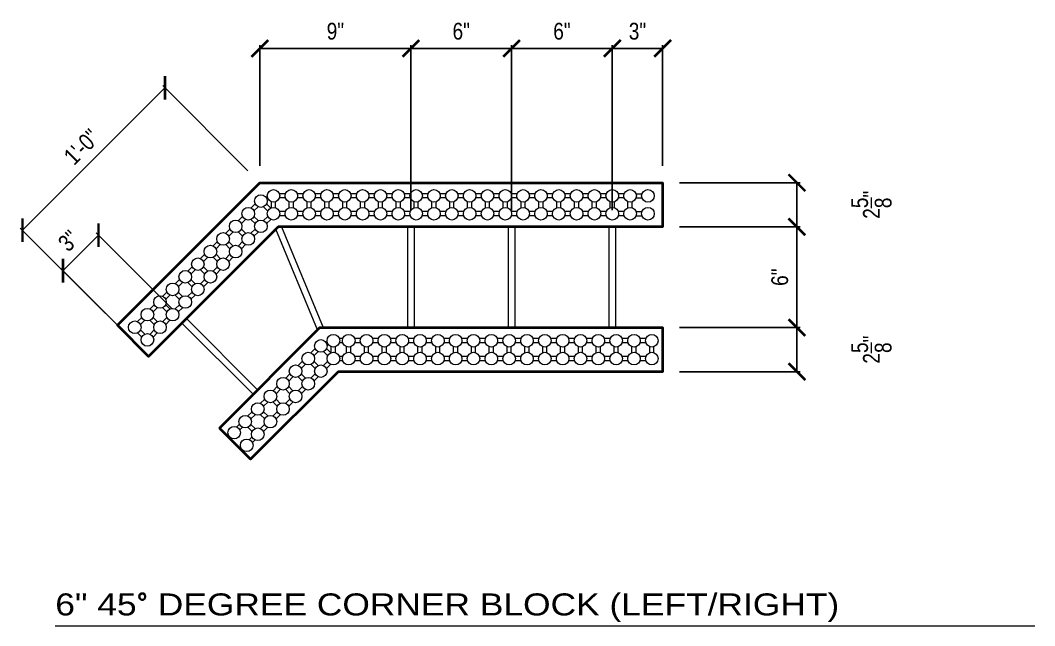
# Model space of a CAD drawing. Header units: inches. Extents: x 15.1 to 75.5, y 8 to 75.1.
# Drawn here: x 15.1 to 75.5, y 8 to 44 of the extents above; entities that cross this region are included whole.
import ezdxf

# ---------------------------------------------------------------- set-up
doc = ezdxf.new("R2010")
doc.units = ezdxf.units.IN
doc.header["$MEASUREMENT"] = 0
doc.layers.get('Defpoints').update_dxf_attribs({"color": 252})
for name, color, linetype, lineweight in [('1GB fine', 251, 'Continuous', 9), ('2GB med', 7, 'Continuous', 20), ('3GB heavy', 1, 'Continuous', 40), ('DIM', 3, 'Continuous', 13), ('GB Dim', 3, 'Continuous', 13)]:
    doc.layers.add(name, color=color, linetype=linetype, lineweight=lineweight)
doc.styles.add('ARCHTITLE', font='archtitl.shx', dxfattribs={"width": 1.2})
doc.styles.add('ARCTEXT', font='arctext.shx', dxfattribs={"width": 0.85})
doc.dimstyles.new('ARCTEXT 1-1', dxfattribs={"dimscale": 0, "dimtxt": 1, "dimasz": 1, "dimexe": 0.1875, "dimexo": 1, "dimgap": 0.5, "dimtad": 1, "dimdec": 4, "dimzin": 3, "dimdsep": 46, "dimlunit": 4, "dimtxsty": 'ARCTEXT', "dimblk": 'ARCHTICK', "dimcen": 1, "dimclrd": 256, "dimclre": 256, "dimclrt": 256, "dimadec": 0, "dimazin": 0, "dimtfac": 1, "dimtdec": 4, "dimtofl": 0, "dimtmove": 2, "dimatfit": 3, "dimldrblk": 'arrow', "dimfxl": 0, "dimtolj": 1, "dimtzin": 0, "dimarcsym": 0})

# ---------------------------------------------------------------- blocks, each defined once
blk = doc.blocks.new('_ArchTick')
at = {"color": 0, "linetype": 'ByBlock', "const_width": 0.15}
blk.add_lwpolyline([(-0.5, -0.5), (0.5, 0.5)], dxfattribs=at)
blk = doc.blocks.new('*D22')
at = {"layer": 'Defpoints', "color": 0}
for p in [(50.379, 42.369), (53.379, 34.369), (50.379, 31.744)]:
    blk.add_point(p, dxfattribs=at)
at = {"layer": 'GB Dim', "lineweight": -2}
for p, q in [((50.379, 32.744), (50.379, 42.556)), ((53.379, 42.369), (50.379, 42.369)), ((53.379, 35.369), (53.379, 42.556))]:
    blk.add_line(p, q, dxfattribs=at)
at = {"layer": 'GB Dim', "lineweight": -2, "rotation": 180}
blk.add_blockref('_ArchTick', (50.379, 42.369), dxfattribs=at)
at = {"layer": 'GB Dim', "lineweight": -2}
blk.add_blockref('_ArchTick', (53.379, 42.369), dxfattribs=at)
at = {"layer": 'GB Dim', "insert": (51.879, 43.386), "char_height": 1, "attachment_point": 5, "style": 'ARCTEXT'}
blk.add_mtext('\\A1;3"', dxfattribs=at)
blk = doc.blocks.new('arrow')
at = {"layer": 'DIM'}
blk.add_hatch(color=253, dxfattribs=at).paths.add_polyline_path([(-2, 0.5), (-2, -0.5), (0, 0)])
at = {"layer": 'DIM', "lineweight": 9}
for points in [[(-2, 0.983), (-2, 0.5), (-2.469, 0.617)], [(0.374, 0.094), (0, 0)], [(0.374, -0.094), (0, 0)], [(-2, -0.983), (-2, -0.5), (-2.469, -0.617)]]:
    blk.add_lwpolyline(points, dxfattribs=at)
at = {"layer": 'DIM', "lineweight": 15}
blk.add_lwpolyline([(0, 0), (-2, -0.5), (-2, 0.5), (0, 0)], dxfattribs=at)
blk = doc.blocks.new('*D23')
at = {"layer": 'Defpoints', "color": 0}
for p in [(44.379, 42.369), (44.379, 31.744), (50.379, 31.744)]:
    blk.add_point(p, dxfattribs=at)
at = {"layer": 'GB Dim', "lineweight": -2}
for p, q in [((44.379, 32.744), (44.379, 42.556)), ((50.379, 42.369), (44.379, 42.369)), ((50.379, 32.744), (50.379, 42.556))]:
    blk.add_line(p, q, dxfattribs=at)
at = {"layer": 'GB Dim', "lineweight": -2, "rotation": 180}
blk.add_blockref('_ArchTick', (44.379, 42.369), dxfattribs=at)
at = {"layer": 'GB Dim', "lineweight": -2}
blk.add_blockref('_ArchTick', (50.379, 42.369), dxfattribs=at)
at = {"layer": 'GB Dim', "insert": (47.379, 43.386), "char_height": 1, "attachment_point": 5, "style": 'ARCTEXT'}
blk.add_mtext('\\A1;6"', dxfattribs=at)
blk = doc.blocks.new('*D24')
at = {"layer": 'Defpoints', "color": 0}
for p in [(38.379, 42.369), (38.379, 31.744), (44.379, 31.744)]:
    blk.add_point(p, dxfattribs=at)
at = {"layer": 'GB Dim', "lineweight": -2}
for p, q in [((38.379, 32.744), (38.379, 42.556)), ((44.379, 42.369), (38.379, 42.369)), ((44.379, 32.744), (44.379, 42.556))]:
    blk.add_line(p, q, dxfattribs=at)
at = {"layer": 'GB Dim', "lineweight": -2, "rotation": 180}
blk.add_blockref('_ArchTick', (38.379, 42.369), dxfattribs=at)
at = {"layer": 'GB Dim', "lineweight": -2}
blk.add_blockref('_ArchTick', (44.379, 42.369), dxfattribs=at)
at = {"layer": 'GB Dim', "insert": (41.379, 43.386), "char_height": 1, "attachment_point": 5, "style": 'ARCTEXT'}
blk.add_mtext('\\A1;6"', dxfattribs=at)
blk = doc.blocks.new('*D25')
at = {"layer": 'Defpoints', "color": 0}
for p in [(23.722, 40.026), (29.379, 34.369), (20.894, 25.884)]:
    blk.add_point(p, dxfattribs=at)
at = {"layer": 'GB Dim', "lineweight": -2}
for p, q in [((15.237, 31.541), (23.722, 40.026)), ((28.672, 35.076), (23.59, 40.158)), ((20.187, 26.591), (15.104, 31.673))]:
    blk.add_line(p, q, dxfattribs=at)
for p, rotation in [((23.722, 40.026), 45.00000000000153), ((15.237, 31.541), 225.0000000000015)]:
    blk.add_blockref('_ArchTick', p, dxfattribs=dict(at, rotation=rotation))
at = {"layer": 'GB Dim', "insert": (18.76, 36.502), "char_height": 1, "attachment_point": 5, "rotation": 45, "style": 'ARCTEXT'}
blk.add_mtext('\\A1;1\'-0"', dxfattribs=at)
blk = doc.blocks.new('*D26')
at = {"layer": 'Defpoints', "color": 0}
for p in [(29.379, 42.369), (29.379, 34.369), (38.379, 31.744)]:
    blk.add_point(p, dxfattribs=at)
at = {"layer": 'GB Dim', "lineweight": -2}
for p, q in [((29.379, 35.369), (29.379, 42.556)), ((38.379, 42.369), (29.379, 42.369)), ((38.379, 32.744), (38.379, 42.556))]:
    blk.add_line(p, q, dxfattribs=at)
at = {"layer": 'GB Dim', "lineweight": -2, "rotation": 180}
blk.add_blockref('_ArchTick', (29.379, 42.369), dxfattribs=at)
at = {"layer": 'GB Dim', "lineweight": -2}
blk.add_blockref('_ArchTick', (38.379, 42.369), dxfattribs=at)
at = {"layer": 'GB Dim', "insert": (33.879, 43.386), "char_height": 1, "attachment_point": 5, "style": 'ARCTEXT'}
blk.add_mtext('\\A1;9"', dxfattribs=at)
blk = doc.blocks.new('*D27')
at = {"layer": 'Defpoints', "color": 0}
for p in [(53.379, 25.744), (61.379, 25.744), (53.379, 23.119)]:
    blk.add_point(p, dxfattribs=at)
at = {"layer": 'GB Dim', "lineweight": -2}
for p, q in [((54.379, 25.744), (61.567, 25.744)), ((61.379, 23.119), (61.379, 25.744)), ((54.379, 23.119), (61.567, 23.119))]:
    blk.add_line(p, q, dxfattribs=at)
for p, rotation in [((61.379, 25.744), 90), ((61.379, 23.119), 270)]:
    blk.add_blockref('_ArchTick', p, dxfattribs=dict(at, rotation=rotation))
at = {"layer": 'GB Dim', "insert": (65.817, 24.431), "char_height": 1, "attachment_point": 5, "rotation": 90, "style": 'ARCTEXT'}
blk.add_mtext('\\A1;2{\\H1.000000x;\\S5/8;}"', dxfattribs=at)
blk = doc.blocks.new('*D28')
at = {"layer": 'Defpoints', "color": 0}
for p in [(53.379, 31.744), (61.379, 31.744), (53.379, 25.744)]:
    blk.add_point(p, dxfattribs=at)
at = {"layer": 'GB Dim', "lineweight": -2}
for p, q in [((54.379, 31.744), (61.567, 31.744)), ((61.379, 25.744), (61.379, 31.744)), ((54.379, 25.744), (61.567, 25.744))]:
    blk.add_line(p, q, dxfattribs=at)
for p, rotation in [((61.379, 31.744), 90), ((61.379, 25.744), 270)]:
    blk.add_blockref('_ArchTick', p, dxfattribs=dict(at, rotation=rotation))
at = {"layer": 'GB Dim', "insert": (60.362, 28.744), "char_height": 1, "attachment_point": 5, "rotation": 90, "style": 'ARCTEXT'}
blk.add_mtext('\\A1;6"', dxfattribs=at)
blk = doc.blocks.new('*D29')
at = {"layer": 'Defpoints', "color": 0}
for p in [(53.379, 34.369), (61.379, 34.369), (53.379, 31.744)]:
    blk.add_point(p, dxfattribs=at)
at = {"layer": 'GB Dim', "lineweight": -2}
for p, q in [((54.379, 34.369), (61.567, 34.369)), ((61.379, 31.744), (61.379, 34.369)), ((54.379, 31.744), (61.567, 31.744))]:
    blk.add_line(p, q, dxfattribs=at)
for p, rotation in [((61.379, 34.369), 90), ((61.379, 31.744), 270)]:
    blk.add_blockref('_ArchTick', p, dxfattribs=dict(at, rotation=rotation))
at = {"layer": 'GB Dim', "insert": (65.817, 33.056), "char_height": 1, "attachment_point": 5, "rotation": 90, "style": 'ARCTEXT'}
blk.add_mtext('\\A1;2{\\H1.000000x;\\S5/8;}"', dxfattribs=at)
blk = doc.blocks.new('*D30')
at = {"layer": 'Defpoints', "color": 0}
for p in [(19.767, 31.253), (24.871, 26.149), (22.75, 24.028)]:
    blk.add_point(p, dxfattribs=at)
at = {"layer": 'GB Dim', "lineweight": -2}
for p, q in [((17.646, 29.132), (19.767, 31.253)), ((24.164, 26.856), (19.634, 31.386)), ((22.043, 24.735), (17.513, 29.265))]:
    blk.add_line(p, q, dxfattribs=at)
for p, rotation in [((19.767, 31.253), 44.99999999998771), ((17.646, 29.132), 224.9999999999877)]:
    blk.add_blockref('_ArchTick', p, dxfattribs=dict(at, rotation=rotation))
at = {"layer": 'GB Dim', "insert": (17.987, 30.912), "char_height": 1, "attachment_point": 5, "rotation": 45, "style": 'ARCTEXT'}
blk.add_mtext('\\A1;3"', dxfattribs=at)

msp = doc.modelspace()

# ---------------------------------------------------------------- linework, layer by layer
at = {"layer": '1GB fine'}
for p, q in [((30.90103, 33.46124), (30.5446, 33.46124)), ((30.90025, 33.71197), (30.54537, 33.71197)), ((31.96353, 33.46124), (31.6071, 33.46124)), ((31.96275, 33.71197), (31.60787, 33.71197)), ((33.02603, 33.46124), (32.6696, 33.46124)), ((33.02525, 33.71197), (32.67037, 33.71197)), ((34.08853, 33.46124), (33.7321, 33.46124)), ((34.08775, 33.71197), (33.73287, 33.71197)), ((35.15103, 33.46124), (34.7946, 33.46124)), ((35.15025, 33.71197), (34.79537, 33.71197)), ((36.21353, 33.46124), (35.8571, 33.46124)), ((36.21275, 33.71197), (35.85787, 33.71197)), ((37.27603, 33.46124), (36.9196, 33.46124)), ((37.27525, 33.71197), (36.92037, 33.71197)), ((38.33853, 33.46124), (37.9821, 33.46124)), ((38.33775, 33.71197), (37.98287, 33.71197)), ((39.40103, 33.46124), (39.0446, 33.46124)), ((39.40025, 33.71197), (39.04537, 33.71197)), ((40.46353, 33.46124), (40.1071, 33.46124)), ((40.46275, 33.71197), (40.10787, 33.71197)), ((41.52603, 33.46124), (41.1696, 33.46124)), ((41.52525, 33.71197), (41.17037, 33.71197)), ((42.58853, 33.46124), (42.2321, 33.46124)), ((42.58775, 33.71197), (42.23287, 33.71197)), ((43.65103, 33.46124), (43.2946, 33.46124)), ((43.65025, 33.71197), (43.29537, 33.71197)), ((44.71353, 33.46124), (44.3571, 33.46124)), ((44.71275, 33.71197), (44.35787, 33.71197)), ((45.77603, 33.46124), (45.4196, 33.46124)), ((45.77525, 33.71197), (45.42037, 33.71197)), ((46.83853, 33.46124), (46.4821, 33.46124)), ((46.83775, 33.71197), (46.48287, 33.71197)), ((47.90103, 33.46124), (47.5446, 33.46124)), ((47.90025, 33.71197), (47.54537, 33.71197)), ((48.96353, 33.46124), (48.6071, 33.46124)), ((48.96275, 33.71197), (48.60787, 33.71197)), ((50.02603, 33.46124), (49.6696, 33.46124)), ((50.02525, 33.71197), (49.67037, 33.71197)), ((51.08853, 33.46124), (50.7321, 33.46124)), ((51.08775, 33.71197), (50.73287, 33.71197)), ((51.7946, 33.46124), (52.15103, 33.46124)), ((51.79537, 33.71197), (52.15025, 33.71197)), ((28.84917, 32.86425), (29.10121, 33.11629)), ((29.02702, 32.68751), (29.27795, 32.93845)), ((29.85251, 32.68541), (29.60047, 32.93745)), ((30.02925, 32.86325), (29.77832, 33.11419)), ((30.0651, 32.87823), (30.0651, 33.23467)), ((30.31583, 32.87901), (30.31583, 33.23389)), ((30.90025, 32.64947), (30.54537, 32.64947)), ((31.1276, 32.87823), (31.1276, 33.23467)), ((31.37833, 32.87901), (31.37833, 33.23389)), ((31.96275, 32.64947), (31.60787, 32.64947)), ((32.1901, 32.87823), (32.1901, 33.23467)), ((32.44083, 32.87901), (32.44083, 33.23389)), ((33.02525, 32.64947), (32.67037, 32.64947)), ((33.2526, 32.87823), (33.2526, 33.23467)), ((33.50333, 32.87901), (33.50333, 33.23389)), ((34.08775, 32.64947), (33.73287, 32.64947)), ((34.3151, 32.87823), (34.3151, 33.23467)), ((34.56583, 32.87901), (34.56583, 33.23389)), ((35.15025, 32.64947), (34.79537, 32.64947)), ((35.3776, 32.87823), (35.3776, 33.23467)), ((35.62833, 32.87901), (35.62833, 33.23389)), ((36.21275, 32.64947), (35.85787, 32.64947)), ((36.4401, 32.87823), (36.4401, 33.23467)), ((36.69083, 32.87901), (36.69083, 33.23389)), ((37.27525, 32.64947), (36.92037, 32.64947)), ((37.5026, 32.87823), (37.5026, 33.23467)), ((37.75333, 32.87901), (37.75333, 33.23389)), ((38.33775, 32.64947), (37.98287, 32.64947)), ((38.5651, 32.87823), (38.5651, 33.23467)), ((38.81583, 32.87901), (38.81583, 33.23389)), ((39.40025, 32.64947), (39.04537, 32.64947)), ((39.6276, 32.87823), (39.6276, 33.23467)), ((39.87833, 32.87901), (39.87833, 33.23389)), ((40.46275, 32.64947), (40.10787, 32.64947)), ((40.6901, 32.87823), (40.6901, 33.23467)), ((40.94083, 32.87901), (40.94083, 33.23389)), ((41.52525, 32.64947), (41.17037, 32.64947)), ((41.7526, 32.87823), (41.7526, 33.23467)), ((42.00333, 32.87901), (42.00333, 33.23389)), ((42.58775, 32.64947), (42.23287, 32.64947)), ((42.8151, 32.87823), (42.8151, 33.23467)), ((43.06583, 32.87901), (43.06583, 33.23389)), ((43.65025, 32.64947), (43.29537, 32.64947)), ((43.8776, 32.87823), (43.8776, 33.23467)), ((44.12833, 32.87901), (44.12833, 33.23389)), ((44.71275, 32.64947), (44.35787, 32.64947)), ((44.9401, 32.87823), (44.9401, 33.23467)), ((45.19083, 32.87901), (45.19083, 33.23389)), ((45.77525, 32.64947), (45.42037, 32.64947)), ((46.0026, 32.87823), (46.0026, 33.23467)), ((46.25333, 32.87901), (46.25333, 33.23389)), ((46.83775, 32.64947), (46.48287, 32.64947)), ((47.0651, 32.87823), (47.0651, 33.23467)), ((47.31583, 32.87901), (47.31583, 33.23389)), ((47.90025, 32.64947), (47.54537, 32.64947)), ((48.1276, 32.87823), (48.1276, 33.23467)), ((48.37833, 32.87901), (48.37833, 33.23389)), ((48.96275, 32.64947), (48.60787, 32.64947)), ((49.1901, 32.87823), (49.1901, 33.23467)), ((49.44083, 32.87901), (49.44083, 33.23389)), ((50.02525, 32.64947), (49.67037, 32.64947)), ((50.2526, 32.87823), (50.2526, 33.23467)), ((50.50333, 32.87901), (50.50333, 33.23389)), ((51.08775, 32.64947), (50.73287, 32.64947)), ((51.3151, 32.87823), (51.3151, 33.23467)), ((51.56583, 32.87901), (51.56583, 33.23389)), ((51.79537, 32.64947), (52.15025, 32.64947)), ((28.09787, 32.11295), (28.34991, 32.36499)), ((28.27572, 31.93621), (28.52665, 32.18714)), ((29.10121, 31.93411), (28.84917, 32.18615)), ((29.27795, 32.11195), (29.02702, 32.36289)), ((29.60048, 32.11295), (29.85251, 32.36499)), ((29.77832, 31.93621), (30.02926, 32.18714)), ((30.90103, 32.39874), (30.5446, 32.39874)), ((31.96353, 32.39874), (31.6071, 32.39874)), ((33.02603, 32.39874), (32.6696, 32.39874)), ((34.08853, 32.39874), (33.7321, 32.39874)), ((35.15103, 32.39874), (34.7946, 32.39874)), ((36.21353, 32.39874), (35.8571, 32.39874)), ((37.27603, 32.39874), (36.9196, 32.39874)), ((38.33853, 32.39874), (37.9821, 32.39874)), ((39.40103, 32.39874), (39.0446, 32.39874)), ((40.46353, 32.39874), (40.1071, 32.39874)), ((41.52603, 32.39874), (41.1696, 32.39874)), ((42.58853, 32.39874), (42.2321, 32.39874)), ((43.65103, 32.39874), (43.2946, 32.39874)), ((44.71353, 32.39874), (44.3571, 32.39874)), ((45.77603, 32.39874), (45.4196, 32.39874)), ((46.83853, 32.39874), (46.4821, 32.39874)), ((47.90103, 32.39874), (47.5446, 32.39874)), ((48.96353, 32.39874), (48.6071, 32.39874)), ((50.02603, 32.39874), (49.6696, 32.39874)), ((51.08853, 32.39874), (50.7321, 32.39874)), ((51.7946, 32.39874), (52.15103, 32.39874)), ((27.34657, 31.36165), (27.59861, 31.61369)), ((27.52441, 31.18491), (27.77535, 31.43584)), ((28.34991, 31.18281), (28.09787, 31.43485)), ((28.52665, 31.36065), (28.27571, 31.61159)), ((28.84917, 31.36165), (29.10121, 31.61369)), ((29.02702, 31.18491), (29.27795, 31.43584)), ((26.59527, 30.61035), (26.84731, 30.86238)), ((27.77535, 30.60935), (27.52441, 30.86029)), ((28.09787, 30.61035), (28.34991, 30.86238)), ((26.77311, 30.43361), (27.02405, 30.68454)), ((27.59861, 30.43151), (27.34657, 30.68354)), ((28.27572, 30.43361), (28.52665, 30.68454)), ((25.84397, 29.85905), (26.09601, 30.11108)), ((26.02181, 29.6823), (26.27275, 29.93324)), ((26.84731, 29.68021), (26.59527, 29.93224)), ((27.02405, 29.85805), (26.77311, 30.10899)), ((27.34657, 29.85905), (27.59861, 30.11108)), ((27.52441, 29.6823), (27.77535, 29.93324)), ((25.09267, 29.10775), (25.34471, 29.35978)), ((25.27051, 28.931), (25.52145, 29.18194)), ((26.09601, 28.92891), (25.84397, 29.18094)), ((26.27275, 29.10675), (26.02181, 29.35769)), ((26.59527, 29.10775), (26.84731, 29.35978)), ((26.77311, 28.931), (27.02405, 29.18194)), ((24.34137, 28.35645), (24.5934, 28.60848)), ((24.51921, 28.1797), (24.77015, 28.43064)), ((25.3447, 28.17761), (25.09267, 28.42964)), ((25.52145, 28.35545), (25.27051, 28.60638)), ((25.84397, 28.35645), (26.09601, 28.60848)), ((26.02181, 28.1797), (26.27275, 28.43064)), ((23.59007, 27.60515), (23.8421, 27.85718)), ((24.77015, 27.60415), (24.51921, 27.85508)), ((25.09267, 27.60515), (25.34471, 27.85718)), ((23.76791, 27.4284), (24.01885, 27.67934)), ((24.5934, 27.4263), (24.34137, 27.67834)), ((25.27051, 27.4284), (25.52145, 27.67934)), ((22.83877, 26.85384), (23.0908, 27.10588)), ((23.01661, 26.6771), (23.26755, 26.92804)), ((23.8421, 26.675), (23.59007, 26.92704)), ((24.01885, 26.85285), (23.76791, 27.10378)), ((24.34137, 26.85384), (24.5934, 27.10588)), ((24.51921, 26.6771), (24.77015, 26.92804)), ((22.08747, 26.10254), (22.3395, 26.35458)), ((22.26531, 25.9258), (22.51625, 26.17674)), ((23.0908, 25.9237), (22.83877, 26.17574)), ((23.26755, 26.10154), (23.01661, 26.35248)), ((23.59007, 26.10254), (23.8421, 26.35458)), ((23.76791, 25.9258), (24.01885, 26.17674)), ((22.3395, 25.1724), (22.08746, 25.42444)), ((22.51624, 25.35024), (22.26531, 25.60118)), ((22.83877, 25.35124), (23.0908, 25.60328)), ((23.01661, 25.1745), (23.26755, 25.42544)), ((34.32079, 24.83624), (34.11719, 24.83624)), ((34.32001, 25.08697), (34.11797, 25.08697)), ((35.38329, 24.83624), (35.02685, 24.83624)), ((35.38251, 25.08697), (35.02763, 25.08697)), ((36.44579, 24.83624), (36.08935, 24.83624)), ((36.44501, 25.08697), (36.09013, 25.08697)), ((37.50829, 24.83624), (37.15185, 24.83624)), ((37.50751, 25.08697), (37.15263, 25.08697)), ((38.57079, 24.83624), (38.21435, 24.83624)), ((38.57001, 25.08697), (38.21513, 25.08697)), ((39.63329, 24.83624), (39.27685, 24.83624)), ((39.63251, 25.08697), (39.27763, 25.08697)), ((40.69579, 24.83624), (40.33935, 24.83624)), ((40.69501, 25.08697), (40.34013, 25.08697)), ((41.75829, 24.83624), (41.40185, 24.83624)), ((41.75751, 25.08697), (41.40263, 25.08697)), ((42.82079, 24.83624), (42.46435, 24.83624)), ((42.82001, 25.08697), (42.46513, 25.08697)), ((43.88329, 24.83624), (43.52685, 24.83624)), ((43.88251, 25.08697), (43.52763, 25.08697)), ((44.94579, 24.83624), (44.58935, 24.83624)), ((44.94501, 25.08697), (44.59013, 25.08697)), ((46.00829, 24.83624), (45.65185, 24.83624)), ((46.00751, 25.08697), (45.65263, 25.08697)), ((47.07079, 24.83624), (46.71435, 24.83624)), ((47.07001, 25.08697), (46.71513, 25.08697)), ((48.13329, 24.83624), (47.77685, 24.83624)), ((48.13251, 25.08697), (47.77763, 25.08697)), ((49.19579, 24.83624), (48.83935, 24.83624)), ((49.19501, 25.08697), (48.84013, 25.08697)), ((50.25829, 24.83624), (49.90185, 24.83624)), ((50.25751, 25.08697), (49.90263, 25.08697)), ((51.32079, 24.83624), (50.96435, 24.83624)), ((51.32001, 25.08697), (50.96513, 25.08697)), ((52.38329, 24.83624), (52.02685, 24.83624)), ((52.38251, 25.08697), (52.02763, 25.08697)), ((32.42177, 24.23925), (32.6738, 24.49129)), ((32.59961, 24.06251), (32.85055, 24.31345)), ((33.4251, 24.06041), (33.17307, 24.31245)), ((33.60185, 24.23825), (33.35091, 24.48919)), ((33.6377, 24.25323), (33.6377, 24.60967)), ((33.88843, 24.25401), (33.88843, 24.60889)), ((34.54736, 24.25323), (34.54736, 24.60967)), ((34.79809, 24.25401), (34.79809, 24.60889)), ((35.60986, 24.25323), (35.60986, 24.60967)), ((35.86059, 24.25401), (35.86059, 24.60889)), ((36.67236, 24.25323), (36.67236, 24.60967)), ((36.92309, 24.25401), (36.92309, 24.60889)), ((37.73486, 24.25323), (37.73486, 24.60967)), ((37.98559, 24.25401), (37.98559, 24.60889)), ((38.79736, 24.25323), (38.79736, 24.60967)), ((39.04809, 24.25401), (39.04809, 24.60889)), ((39.85986, 24.25323), (39.85986, 24.60967)), ((40.11059, 24.25401), (40.11059, 24.60889)), ((40.92236, 24.25323), (40.92236, 24.60967)), ((41.17309, 24.25401), (41.17309, 24.60889)), ((41.98486, 24.25323), (41.98486, 24.60967)), ((42.23559, 24.25401), (42.23559, 24.60889)), ((43.04736, 24.25323), (43.04736, 24.60967)), ((43.29809, 24.25401), (43.29809, 24.60889)), ((44.10986, 24.25323), (44.10986, 24.60967)), ((44.36059, 24.25401), (44.36059, 24.60889)), ((45.17236, 24.25323), (45.17236, 24.60967)), ((45.42309, 24.25401), (45.42309, 24.60889)), ((46.23486, 24.25323), (46.23486, 24.60967)), ((46.48559, 24.25401), (46.48559, 24.60889)), ((47.29736, 24.25323), (47.29736, 24.60967)), ((47.54809, 24.25401), (47.54809, 24.60889)), ((48.35986, 24.25323), (48.35986, 24.60967)), ((48.61059, 24.25401), (48.61059, 24.60889)), ((49.42236, 24.25323), (49.42236, 24.60967)), ((49.67309, 24.25401), (49.67309, 24.60889)), ((50.48486, 24.25323), (50.48486, 24.60967)), ((50.73559, 24.25401), (50.73559, 24.60889)), ((51.54736, 24.25323), (51.54736, 24.60967)), ((51.79809, 24.25401), (51.79809, 24.60889)), ((52.60986, 24.25323), (52.60986, 24.60967)), ((52.86059, 24.25401), (52.86059, 24.60889)), ((31.67047, 23.48795), (31.9225, 23.73999)), ((32.85054, 23.48695), (32.59961, 23.73789)), ((33.17307, 23.48795), (33.4251, 23.73999)), ((34.32079, 23.77374), (34.11719, 23.77374)), ((34.32001, 24.02447), (34.11797, 24.02447)), ((35.38329, 23.77374), (35.02685, 23.77374)), ((35.38251, 24.02447), (35.02763, 24.02447)), ((36.44579, 23.77374), (36.08935, 23.77374)), ((36.44501, 24.02447), (36.09013, 24.02447)), ((37.50829, 23.77374), (37.15185, 23.77374)), ((37.50751, 24.02447), (37.15263, 24.02447)), ((38.57079, 23.77374), (38.21435, 23.77374)), ((38.57001, 24.02447), (38.21513, 24.02447)), ((39.63329, 23.77374), (39.27685, 23.77374)), ((39.63251, 24.02447), (39.27763, 24.02447)), ((40.69579, 23.77374), (40.33935, 23.77374)), ((40.69501, 24.02447), (40.34013, 24.02447)), ((41.75829, 23.77374), (41.40185, 23.77374)), ((41.75751, 24.02447), (41.40263, 24.02447)), ((42.82079, 23.77374), (42.46435, 23.77374)), ((42.82001, 24.02447), (42.46513, 24.02447)), ((43.88329, 23.77374), (43.52685, 23.77374)), ((43.88251, 24.02447), (43.52763, 24.02447)), ((44.94579, 23.77374), (44.58935, 23.77374)), ((44.94501, 24.02447), (44.59013, 24.02447)), ((46.00829, 23.77374), (45.65185, 23.77374)), ((46.00751, 24.02447), (45.65263, 24.02447)), ((47.07079, 23.77374), (46.71435, 23.77374)), ((47.07001, 24.02447), (46.71513, 24.02447)), ((48.13329, 23.77374), (47.77685, 23.77374)), ((48.13251, 24.02447), (47.77763, 24.02447)), ((49.19579, 23.77374), (48.83935, 23.77374)), ((49.19501, 24.02447), (48.84013, 24.02447)), ((50.25829, 23.77374), (49.90185, 23.77374)), ((50.25751, 24.02447), (49.90263, 24.02447)), ((51.32079, 23.77374), (50.96435, 23.77374)), ((51.32001, 24.02447), (50.96513, 24.02447)), ((52.38329, 23.77374), (52.02685, 23.77374)), ((52.38251, 24.02447), (52.02763, 24.02447)), ((30.91916, 22.73665), (31.1712, 22.98869)), ((31.84831, 23.31121), (32.09925, 23.56214)), ((32.09924, 22.73565), (31.84831, 22.98659)), ((32.6738, 23.30911), (32.42177, 23.56115)), ((32.42177, 22.73665), (32.6738, 22.98869)), ((33.35091, 23.31121), (33.60185, 23.56214)), ((31.09701, 22.55991), (31.34794, 22.81084)), ((31.9225, 22.55781), (31.67046, 22.80985)), ((32.59961, 22.55991), (32.85055, 22.81084)), ((30.16786, 21.98535), (30.4199, 22.23738)), ((30.34571, 21.80861), (30.59664, 22.05954)), ((31.1712, 21.80651), (30.91916, 22.05854)), ((31.34794, 21.98435), (31.09701, 22.23529)), ((31.67047, 21.98535), (31.9225, 22.23738)), ((31.84831, 21.80861), (32.09925, 22.05954)), ((29.41656, 21.23405), (29.6686, 21.48608)), ((29.5944, 21.0573), (29.84534, 21.30824)), ((30.4199, 21.05521), (30.16786, 21.30724)), ((30.59664, 21.23305), (30.3457, 21.48399)), ((30.91916, 21.23405), (31.1712, 21.48608)), ((31.09701, 21.0573), (31.34794, 21.30824)), ((28.66526, 20.48275), (28.9173, 20.73478)), ((28.8431, 20.306), (29.09404, 20.55694)), ((29.6686, 20.30391), (29.41656, 20.55594)), ((29.84534, 20.48175), (29.5944, 20.73269)), ((30.16786, 20.48275), (30.4199, 20.73478)), ((30.34571, 20.306), (30.59664, 20.55694)), ((28.00669, 19.82417), (28.166, 19.98348)), ((29.09404, 19.73045), (28.8431, 19.98138)), ((29.41656, 19.73145), (29.6686, 19.98348)), ((28.18453, 19.64743), (28.34274, 19.80564)), ((28.9173, 19.55261), (28.66526, 19.80464)), ((29.5944, 19.5547), (29.84534, 19.80564)), ((28.75799, 19.07287), (28.9173, 19.23218)), ((28.93583, 18.89613), (29.09404, 19.05434))]:
    msp.add_line(p, q, dxfattribs=at)
for centre in [(30.19156, 33.5877), (31.25406, 33.5877), (32.31656, 33.5877), (33.37906, 33.5877), (34.44156, 33.5877), (35.50406, 33.5877), (36.56656, 33.5877), (37.62906, 33.5877), (38.69156, 33.5877), (39.75406, 33.5877), (40.81656, 33.5877), (41.87906, 33.5877), (42.94156, 33.5877), (44.00406, 33.5877), (45.06656, 33.5877), (46.12906, 33.5877), (47.19156, 33.5877), (48.25406, 33.5877), (49.31656, 33.5877), (50.37906, 33.5877), (51.44156, 33.5877), (52.50406, 33.5877), (29.44026, 33.2765), (28.68896, 32.5252), (30.19156, 32.5252), (31.25406, 32.5252), (32.31656, 32.5252), (33.37906, 32.5252), (34.44156, 32.5252), (35.50406, 32.5252), (36.56656, 32.5252), (37.62906, 32.5252), (38.69156, 32.5252), (39.75406, 32.5252), (40.81656, 32.5252), (41.87906, 32.5252), (42.94156, 32.5252), (44.00406, 32.5252), (45.06656, 32.5252), (46.12906, 32.5252), (47.19156, 32.5252), (48.25406, 32.5252), (49.31656, 32.5252), (50.37906, 32.5252), (51.44156, 32.5252), (52.50406, 32.5252), (27.93766, 31.7739), (29.44026, 31.7739), (27.18636, 31.0226), (28.68896, 31.0226), (26.43506, 30.2713), (26.43506, 30.2713), (27.93766, 30.2713), (25.68376, 29.52), (27.18636, 29.52), (24.93246, 28.76869), (26.43506, 28.76869), (24.18116, 28.01739), (25.68376, 28.01739), (23.42986, 27.26609), (23.42986, 27.26609), (24.93246, 27.26609), (22.67855, 26.51479), (24.18116, 26.51479), (21.92725, 25.76349), (23.42986, 25.76349), (22.67855, 25.01219), (33.01285, 24.6515), (33.76416, 24.9627), (34.67382, 24.9627), (35.73632, 24.9627), (36.79882, 24.9627), (37.86132, 24.9627), (38.92382, 24.9627), (39.98632, 24.9627), (41.04882, 24.9627), (42.11132, 24.9627), (43.17382, 24.9627), (44.23632, 24.9627), (45.29882, 24.9627), (46.36132, 24.9627), (47.42382, 24.9627), (48.48632, 24.9627), (49.54882, 24.9627), (50.61132, 24.9627), (51.67382, 24.9627), (52.73632, 24.9627), (32.26155, 23.9002), (33.76416, 23.9002), (34.67382, 23.9002), (35.73632, 23.9002), (36.79882, 23.9002), (37.86132, 23.9002), (38.92382, 23.9002), (39.98632, 23.9002), (41.04882, 23.9002), (42.11132, 23.9002), (43.17382, 23.9002), (44.23632, 23.9002), (45.29882, 23.9002), (46.36132, 23.9002), (47.42382, 23.9002), (48.48632, 23.9002), (49.54882, 23.9002), (50.61132, 23.9002), (51.67382, 23.9002), (52.73632, 23.9002), (31.51025, 23.1489), (33.01285, 23.1489), (30.75895, 22.3976), (32.26155, 22.3976), (30.00765, 21.6463), (30.00765, 21.6463), (31.51025, 21.6463), (29.25635, 20.895), (30.75895, 20.895), (28.50505, 20.14369), (30.00765, 20.14369), (27.84648, 19.48512), (29.25635, 19.39239), (28.59778, 18.73382)]:
    msp.add_circle(centre, 0.375, dxfattribs=at)
at = {"layer": '2GB med', "color": 6}
for points in [[(32.80815, 25.60044), (30.32287, 31.60044)], [(30.66932, 31.74395), (33.1546, 25.74395)]]:
    msp.add_lwpolyline(points, dxfattribs=at)
for points in [[(38.56656, 25.74395), (38.19156, 25.74395), (38.19156, 31.74395), (38.56656, 31.74395)], [(44.56656, 25.74395), (44.19156, 25.74395), (44.19156, 31.74395), (44.56656, 31.74395)], [(50.56656, 25.74395), (50.19156, 25.74395), (50.19156, 31.74395), (50.56656, 31.74395)], [(29.24648, 22.03878), (28.98132, 21.77361), (24.73868, 26.01625), (25.00384, 26.28142)]]:
    msp.add_lwpolyline(points, close=True, dxfattribs=at)
at = {"layer": '3GB heavy', "color": 1}
for points in [[(30.46637, 31.74395), (22.74994, 24.02751), (20.89378, 25.88367), (29.37906, 34.36895), (53.37906, 34.36895), (53.37906, 31.74395), (30.46637, 31.74395)], [(26.9679, 19.76019), (32.95166, 25.74395), (53.37906, 25.74395), (53.37906, 23.11895), (34.03897, 23.11895), (28.82405, 17.90404), (26.9679, 19.76019)]]:
    msp.add_lwpolyline(points, dxfattribs=at)
at = {"layer": 'GB Dim'}
msp.add_line((17.17876, 7.99191), (75.5496, 7.99191), dxfattribs=at)

# ---------------------------------------------------------------- texts
at = {"layer": 'GB Dim', "color": 3, "insert": (17.18876, 9.91475), "char_height": 1.3125, "width": 85.6421366, "attachment_point": 1, "style": 'ARCHTITLE'}
msp.add_mtext('6" 45{\\Fromanc.shx|c0;°} DEGREE CORNER BLOCK (LEFT/RIGHT)', dxfattribs=at)

# ---------------------------------------------------------------- dimensions: what is measured, and where the dimension line sits
at = {"layer": 'GB Dim'}
for base, p1, p2, angle, picture, middle in [((29.37906, 42.36895), (38.37906, 31.74395), (29.37906, 34.36895), 180, '*D26', (33.87906, 43.38619)), ((38.37906, 42.36895), (44.37906, 31.74395), (38.37906, 31.74395), 180, '*D24', (41.37906, 43.38619)), ((44.37906, 42.36895), (50.37906, 31.74395), (44.37906, 31.74395), 180, '*D23', (47.37906, 43.38619)), ((50.37906, 42.36895), (53.37906, 34.36895), (50.37906, 31.74395), 180, '*D22', (51.87906, 43.38619)), ((61.37906, 34.36895), (53.37906, 31.74395), (53.37906, 34.36895), 270, '*D29', (65.81656, 33.05645)), ((61.37906, 31.74395), (53.37906, 25.74395), (53.37906, 31.74395), 270, '*D28', (60.36182, 28.74395)), ((61.37906, 25.74395), (53.37906, 23.11895), (53.37906, 25.74395), 270, '*D27', (65.81656, 24.43145))]:
    dim = msp.add_linear_dim(base=base, p1=p1, p2=p2, angle=angle, dimstyle='ARCTEXT 1-1', override={"dimscale": 1}, dxfattribs=at)
    dim.commit()
    dim.dimension.update_dxf_attribs({"geometry": picture, "text_midpoint": middle})
for p1, p2, distance, picture, middle in [((20.89378, 25.88367), (29.37906, 34.36895), 8, '*D25', (18.76027, 36.50246)), ((22.74994, 24.02751), (24.87126, 26.14883), 7.21875, '*D30', (17.98687, 30.9119))]:
    dim = msp.add_aligned_dim(p1=p1, p2=p2, distance=distance, dimstyle='ARCTEXT 1-1', override={"dimscale": 1}, dxfattribs=at)
    dim.commit()
    dim.dimension.update_dxf_attribs({"geometry": picture, "text_midpoint": middle})

doc.saveas('drawing.dxf')
